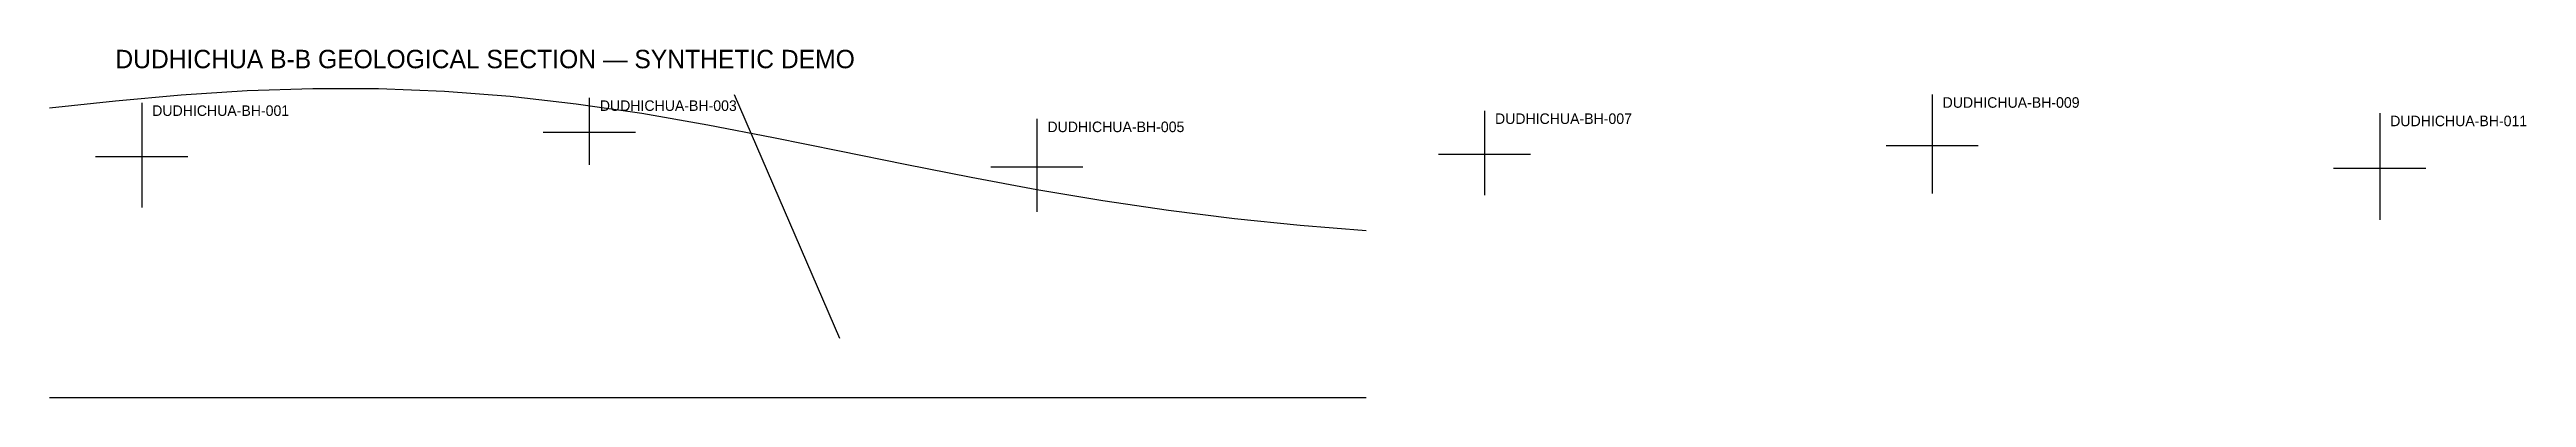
# Model space of a CAD drawing. Header units: metres. Extents: x 0 to 1881, y 100 to 364.
import ezdxf

# ---------------------------------------------------------------- set-up
doc = ezdxf.new("R2010")
doc.units = ezdxf.units.M
for name, color, linetype in [('BOREHOLE', 7, 'Continuous'), ('COAL', 7, 'Continuous'), ('FAULT', 7, 'Continuous'), ('GROUND', 7, 'Continuous'), ('TEXT', 7, 'Continuous')]:
    doc.layers.add(name, color=color, linetype=linetype)

msp = doc.modelspace()

# ---------------------------------------------------------------- linework, layer by layer
at = {"layer": 'BOREHOLE'}
for p, q in [((70, 323.8), (70, 244.2)), ((410, 327.6), (410, 276.6)), ((1430, 330), (1430, 254.8)), ((750, 311.5), (750, 241)), ((1090, 317.7), (1090, 253.7)), ((1770, 316), (1770, 234.8))]:
    msp.add_line(p, q, dxfattribs=at)
at = {"layer": 'COAL'}
for p, q in [((375, 301.4), (445, 301.4)), ((35, 282.9), (105, 282.9)), ((1055, 284.8), (1125, 284.8)), ((1395, 291.3), (1465, 291.3)), ((715, 275.2), (785, 275.2)), ((1735, 274.2), (1805, 274.2))]:
    msp.add_line(p, q, dxfattribs=at)
at = {"layer": 'FAULT'}
msp.add_line((520, 330), (600, 145), dxfattribs=at)
at = {"layer": 'GROUND'}
msp.add_lwpolyline([(0, 320), (50, 325.3), (100, 329.7), (150, 333), (200, 334.7), (250, 334.7), (300, 332.7), (350, 328.8), (400, 323.1), (450, 315.8), (500, 307.1), (550, 297.5), (600, 287.4), (650, 277.2), (700, 267.2), (750, 257.9), (800, 249.5), (850, 242.2), (900, 236), (950, 230.9), (1000, 226.7)], dxfattribs=at)
at = {"layer": 'TEXT'}
msp.add_line((0, 100), (1000, 100), dxfattribs=at)

# ---------------------------------------------------------------- texts
for s, height, p in [('DUDHICHUA B-B GEOLOGICAL SECTION — SYNTHETIC DEMO', 14, (50, 350)), ('DUDHICHUA-BH-001', 8, (78, 313.8)), ('DUDHICHUA-BH-003', 8, (418, 317.6)), ('DUDHICHUA-BH-009', 8, (1438, 320)), ('DUDHICHUA-BH-005', 8, (758, 301.5)), ('DUDHICHUA-BH-007', 8, (1098, 307.7)), ('DUDHICHUA-BH-011', 8, (1778, 306))]:
    msp.add_text(s, height=height, dxfattribs=at).set_placement(p)

doc.saveas('drawing.dxf')
